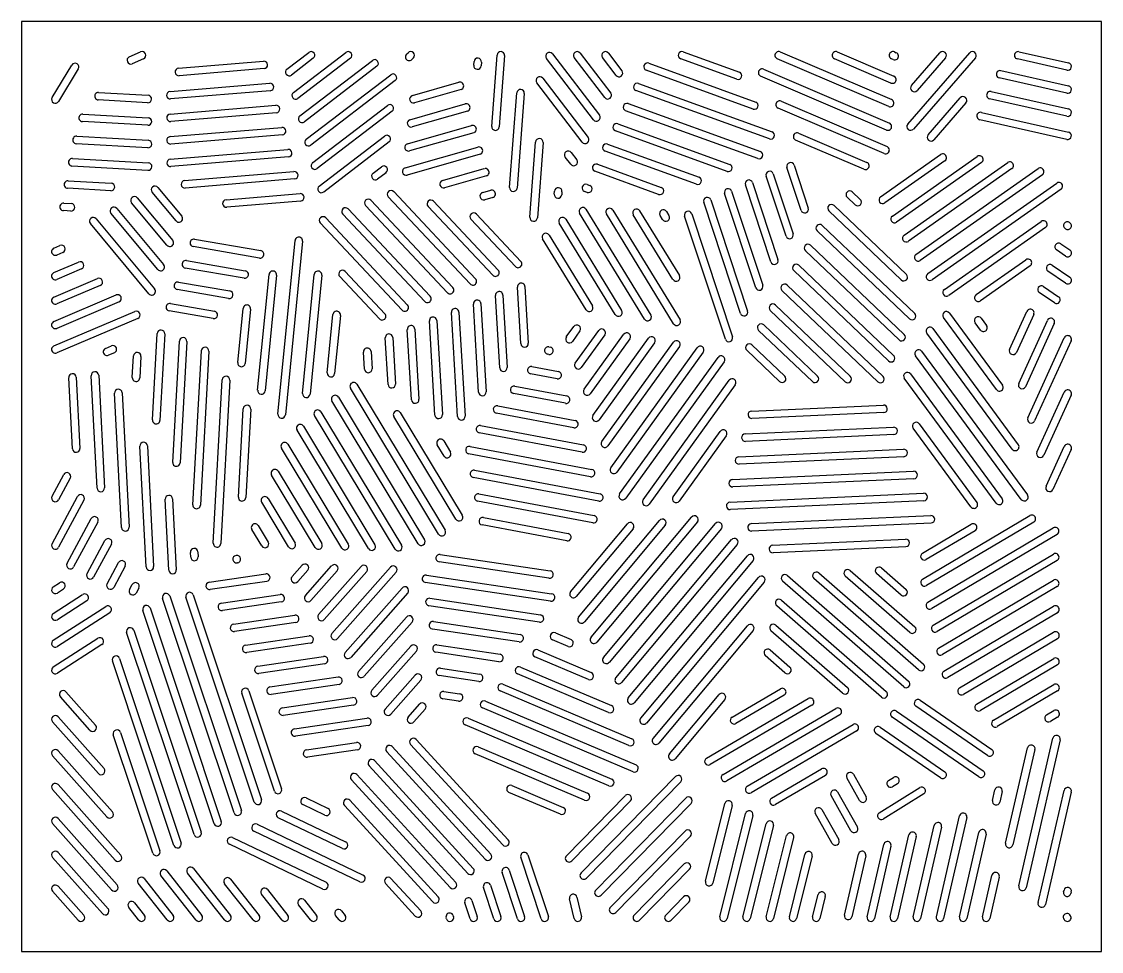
# Model space of a CAD drawing. Header units: inches. Extents: x 0 to 36, y 0 to 31.
import ezdxf

# ---------------------------------------------------------------- set-up
doc = ezdxf.new("R2010")
doc.units = ezdxf.units.IN
doc.layers.add('PROFILE', color=1, linetype='Continuous')
doc.layers.add('SLOTS', color=3, linetype='Continuous')

msp = doc.modelspace()

# ---------------------------------------------------------------- linework, layer by layer
at = {"layer": 'PROFILE'}
msp.add_lwpolyline([(0, 0), (36, 0), (36, 31), (0, 31)], close=True, dxfattribs=at)
at = {"layer": 'SLOTS'}
for p, q in [((3.59, 29.825), (3.966, 29.99)), ((8.846, 29.417), (9.574, 29.974)), ((9.061, 28.637), (10.809, 29.974)), ((12.833, 29.911), (12.885, 29.963)), ((15.672, 27.507), (15.852, 29.884)), ((17.697, 29.923), (19.263, 27.877)), ((18.621, 29.951), (19.64, 28.619)), ((19.565, 29.951), (20.017, 29.36)), ((22.06, 29.993), (23.93, 29.314)), ((25.29, 29.99), (29.008, 28.398)), ((27.195, 29.99), (29.084, 29.181)), ((29.1, 29.99), (29.16, 29.964)), ((29.542, 27.583), (31.609, 29.957)), ((29.667, 28.869), (30.614, 29.957)), ((33.253, 29.997), (34.903, 29.624)), ((1.018, 28.467), (1.676, 29.55)), ((4.066, 29.76), (3.69, 29.596)), ((5.234, 29.446), (8.068, 29.681)), ((9.726, 29.776), (8.998, 29.219)), ((10.961, 29.776), (9.213, 28.439)), ((9.275, 27.857), (11.695, 29.708)), ((13.063, 29.787), (13.011, 29.735)), ((15.074, 29.543), (15.083, 29.666)), ((15.333, 29.647), (15.323, 29.524)), ((16.101, 29.866), (15.921, 27.488)), ((19.064, 27.725), (17.499, 29.771)), ((19.441, 28.467), (18.422, 29.799)), ((19.818, 29.208), (19.366, 29.799)), ((20.909, 29.612), (24.475, 28.319)), ((23.845, 29.079), (21.974, 29.757)), ((28.909, 28.168), (25.192, 29.76)), ((28.985, 28.951), (27.097, 29.76)), ((29.061, 29.734), (29.001, 29.76)), ((31.797, 29.793), (29.73, 27.419)), ((30.803, 29.793), (29.855, 28.705)), ((34.847, 29.38), (33.198, 29.753)), ((1.89, 29.42), (1.232, 28.337)), ((8.089, 29.432), (5.254, 29.197)), ((11.847, 29.509), (9.427, 27.659)), ((9.49, 27.077), (12.305, 29.23)), ((24.39, 28.084), (20.824, 29.377)), ((28.833, 27.384), (24.639, 29.181)), ((24.737, 29.411), (28.931, 27.614)), ((32.649, 29.364), (34.903, 28.855)), ((4.948, 28.67), (8.271, 28.945)), ((12.457, 29.031), (9.642, 26.878)), ((13.028, 28.532), (14.582, 28.975)), ((18.687, 26.984), (17.175, 28.96)), ((17.374, 29.112), (18.886, 27.136)), ((20.566, 28.939), (25.019, 27.323)), ((34.847, 28.611), (32.594, 29.121)), ((2.568, 28.638), (4.216, 28.545)), ((8.291, 28.696), (4.969, 28.42)), ((14.651, 28.735), (13.096, 28.291)), ((16.27, 25.47), (16.509, 28.623)), ((16.758, 28.604), (16.519, 25.452)), ((24.934, 27.088), (20.481, 28.704)), ((30.224, 27.224), (31.296, 28.456)), ((32.326, 28.669), (34.903, 28.086)), ((4.202, 28.295), (2.554, 28.389)), ((4.951, 27.917), (8.473, 28.209)), ((9.705, 26.297), (12.202, 28.207)), ((12.947, 27.729), (14.793, 28.256)), ((20.224, 28.265), (24.629, 26.667)), ((28.757, 26.601), (25.222, 28.115)), ((25.32, 28.345), (28.855, 26.831)), ((31.485, 28.292), (30.412, 27.06)), ((34.847, 27.842), (32.271, 28.425)), ((2.041, 27.917), (4.219, 27.794)), ((8.494, 27.96), (4.972, 27.668)), ((12.354, 28.009), (9.856, 26.098)), ((14.862, 28.015), (13.016, 27.489)), ((24.543, 26.432), (20.138, 28.03)), ((34.847, 27.074), (31.947, 27.729)), ((32.002, 27.973), (34.903, 27.317)), ((4.205, 27.544), (2.027, 27.667)), ((4.955, 27.165), (8.676, 27.473)), ((12.867, 26.926), (15.005, 27.536)), ((19.881, 27.591), (23.607, 26.24)), ((1.837, 27.177), (4.223, 27.042)), ((8.696, 27.224), (4.976, 26.916)), ((9.919, 25.517), (12.099, 27.184)), ((15.073, 27.296), (12.935, 26.686)), ((23.522, 26.005), (19.796, 27.356)), ((28.081, 26.075), (25.805, 27.05)), ((25.903, 27.279), (28.179, 26.305)), ((4.209, 26.793), (1.823, 26.928)), ((4.958, 26.413), (8.878, 26.738)), ((12.251, 26.986), (10.071, 25.318)), ((12.786, 26.123), (15.216, 26.816)), ((16.947, 24.476), (17.137, 26.985)), ((17.386, 26.966), (17.196, 24.457)), ((22.5, 25.578), (19.453, 26.683)), ((19.538, 26.918), (22.585, 25.813)), ((1.694, 26.434), (4.226, 26.291)), ((8.899, 26.489), (4.979, 26.164)), ((15.285, 26.576), (12.855, 25.883)), ((18.31, 26.243), (18.125, 26.485)), ((18.323, 26.637), (18.508, 26.395)), ((28.637, 25.158), (30.64, 26.565)), ((30.783, 26.361), (28.78, 24.954)), ((29.03, 24.518), (31.86, 26.506)), ((32.004, 26.302), (29.174, 24.314)), ((29.424, 23.878), (32.875, 26.302)), ((4.212, 26.041), (1.68, 26.185)), ((5.436, 25.7), (9.08, 26.002)), ((11.717, 25.948), (11.997, 26.162)), ((12.149, 25.963), (11.869, 25.749)), ((14.035, 25.7), (15.427, 26.097)), ((21.239, 25.237), (19.11, 26.009)), ((19.196, 26.244), (21.324, 25.472)), ((25.06, 25.925), (25.723, 23.925)), ((25.991, 24.705), (25.517, 26.136)), ((25.754, 26.215), (26.228, 24.784)), ((33.018, 26.097), (29.568, 23.674)), ((29.818, 23.238), (33.889, 26.098)), ((1.55, 25.691), (2.986, 25.61)), ((9.101, 25.753), (5.457, 25.451)), ((15.496, 25.856), (14.104, 25.459)), ((18.853, 25.571), (18.94, 25.54)), ((24.366, 25.635), (25.217, 23.066)), ((25.485, 23.847), (24.823, 25.846)), ((34.032, 25.893), (29.961, 23.034)), ((30.211, 22.598), (34.511, 25.618)), ((2.972, 25.36), (1.536, 25.442)), ((5.148, 24.353), (4.351, 25.309)), ((4.543, 25.469), (5.34, 24.513)), ((6.817, 25.062), (9.283, 25.266)), ((12.405, 25.33), (15.133, 22.424)), ((15.372, 25.301), (15.639, 25.377)), ((17.757, 25.246), (17.765, 25.348)), ((18.014, 25.329), (18.006, 25.228)), ((18.854, 25.305), (18.768, 25.336)), ((24.474, 22.129), (23.435, 25.266)), ((23.672, 25.344), (24.711, 22.208)), ((24.98, 22.988), (24.129, 25.556)), ((27.696, 25.323), (27.961, 25.071)), ((34.655, 25.414), (30.355, 22.394)), ((1.406, 24.948), (1.655, 24.934)), ((4.846, 23.545), (3.665, 24.961)), ((3.857, 25.121), (5.038, 23.705)), ((9.304, 25.017), (6.838, 24.813)), ((14.195, 21.962), (11.465, 24.871)), ((11.647, 25.042), (14.377, 22.133)), ((14.951, 22.253), (12.223, 25.159)), ((13.735, 25.009), (15.889, 22.714)), ((15.707, 25.137), (15.44, 25.06)), ((23.968, 21.27), (22.741, 24.976)), ((22.978, 25.054), (24.206, 21.349)), ((27.086, 24.868), (29.499, 22.57)), ((27.789, 24.889), (27.524, 25.142)), ((1.641, 24.685), (1.392, 24.699)), ((4.544, 22.736), (2.979, 24.612)), ((3.171, 24.773), (4.736, 22.896)), ((13.44, 21.671), (10.707, 24.583)), ((10.889, 24.754), (13.622, 21.842)), ((15.706, 22.543), (13.553, 24.838)), ((15.163, 24.583), (16.644, 23.005)), ((20.765, 21.082), (18.603, 24.612)), ((18.816, 24.742), (20.979, 21.212)), ((21.739, 20.928), (19.498, 24.587)), ((19.711, 24.717), (21.952, 21.059)), ((21.717, 22.4), (20.393, 24.561)), ((20.606, 24.692), (21.93, 22.53)), ((21.369, 24.403), (21.288, 24.536)), ((21.501, 24.667), (21.583, 24.534)), ((23.463, 20.412), (22.104, 24.514)), ((22.341, 24.593), (23.7, 20.49)), ((29.327, 22.389), (26.913, 24.687)), ((4.241, 21.927), (2.293, 24.264)), ((2.484, 24.424), (4.433, 22.088)), ((12.684, 21.38), (9.957, 24.286)), ((10.139, 24.457), (12.866, 21.551)), ((16.462, 22.834), (14.981, 24.412)), ((19.792, 21.235), (17.926, 24.281)), ((18.14, 24.411), (20.005, 21.366)), ((26.695, 24.205), (29.776, 21.271)), ((30.765, 22.071), (33.995, 24.34)), ((34.139, 24.135), (30.908, 21.866)), ((34.932, 24.305), (34.945, 24.296)), ((17.584, 23.883), (19.032, 21.519)), ((29.603, 21.089), (26.523, 24.024)), ((34.805, 24.09), (34.791, 24.099)), ((1.076, 23.447), (1.278, 23.533)), ((7.93, 23.117), (5.72, 23.499)), ((5.763, 23.745), (7.973, 23.363)), ((8.545, 17.915), (9.117, 23.705)), ((9.366, 23.681), (8.794, 17.891)), ((18.818, 21.389), (17.371, 23.752)), ((26.304, 23.541), (29.425, 20.569)), ((34.645, 23.593), (34.945, 23.388)), ((1.376, 23.303), (1.174, 23.217)), ((29.253, 20.388), (26.132, 23.36)), ((31.823, 21.897), (33.479, 23.061)), ((34.805, 23.182), (34.504, 23.387)), ((1.076, 22.632), (1.902, 22.984)), ((2, 22.753), (1.174, 22.402)), ((7.417, 22.444), (5.453, 22.784)), ((5.496, 23.03), (7.459, 22.691)), ((28.902, 19.686), (25.741, 22.697)), ((25.914, 22.878), (29.074, 19.867)), ((33.623, 22.856), (31.966, 21.692)), ((34.358, 22.881), (34.945, 22.48)), ((1.076, 21.817), (2.527, 22.434)), ((7.87, 18.713), (8.252, 22.572)), ((8.5, 22.548), (8.119, 18.688)), ((9.367, 18.602), (9.759, 22.569)), ((10.007, 22.545), (9.616, 18.577)), ((11.928, 21.089), (10.607, 22.497)), ((10.789, 22.668), (12.111, 21.26)), ((34.805, 22.274), (34.217, 22.675)), ((2.625, 22.204), (1.174, 21.587)), ((6.903, 21.772), (5.186, 22.069)), ((5.228, 22.315), (6.945, 22.019)), ((16.644, 20.263), (16.533, 22.149)), ((16.783, 22.164), (16.894, 20.278)), ((28.547, 18.989), (25.35, 22.033)), ((25.523, 22.214), (28.719, 19.17)), ((34.434, 21.618), (33.929, 21.963)), ((34.07, 22.169), (34.575, 21.825)), ((1.076, 21.002), (3.151, 21.885)), ((3.249, 21.655), (1.174, 20.772)), ((4.961, 21.601), (6.432, 21.346)), ((15.941, 19.453), (15.799, 21.866)), ((16.048, 21.881), (16.19, 19.468)), ((1.076, 20.187), (3.776, 21.336)), ((6.389, 21.1), (4.919, 21.354)), ((7.207, 19.631), (7.386, 21.44)), ((7.635, 21.415), (7.456, 19.606)), ((14.533, 17.833), (14.329, 21.301)), ((14.579, 21.315), (14.783, 17.847)), ((15.237, 18.643), (15.064, 21.584)), ((15.313, 21.598), (15.487, 18.657)), ((27.455, 18.993), (24.96, 21.37)), ((25.132, 21.551), (27.627, 19.174)), ((30.932, 21.283), (32.7, 18.879)), ((32.938, 20.073), (33.515, 21.34)), ((3.874, 21.106), (1.174, 19.957)), ((10.188, 19.288), (10.38, 21.23)), ((10.629, 21.205), (10.437, 19.264)), ((13.779, 17.882), (13.595, 21.018)), ((13.844, 21.033), (14.029, 17.896)), ((24.741, 20.887), (26.535, 19.178)), ((32.499, 18.731), (30.731, 21.135)), ((31.97, 20.717), (31.79, 20.961)), ((31.991, 21.109), (32.171, 20.865)), ((33.742, 21.236), (33.165, 19.969)), ((33.242, 18.931), (34.201, 21.037)), ((34.429, 20.934), (33.47, 18.828)), ((4.364, 17.719), (4.522, 20.599)), ((4.772, 20.585), (4.613, 17.706)), ((12.998, 18.392), (12.86, 20.735)), ((13.11, 20.75), (13.247, 18.407)), ((18.161, 20.485), (18.412, 20.833)), ((18.615, 20.686), (18.364, 20.339)), ((18.457, 19.613), (19.242, 20.702)), ((19.445, 20.556), (18.66, 19.467)), ((18.754, 18.741), (20.072, 20.571)), ((26.363, 18.997), (24.569, 20.706)), ((33.028, 16.745), (30.182, 20.616)), ((30.383, 20.764), (33.23, 16.893)), ((2.799, 20.105), (2.995, 20.188)), ((5.037, 16.305), (5.259, 20.349)), ((5.509, 20.335), (5.286, 16.292)), ((12.217, 18.902), (12.125, 20.452)), ((12.375, 20.467), (12.466, 18.917)), ((20.275, 20.425), (18.956, 18.595)), ((19.05, 17.869), (20.902, 20.44)), ((21.105, 20.294), (19.252, 17.723)), ((19.346, 16.997), (21.732, 20.309)), ((21.935, 20.163), (19.549, 16.851)), ((24.351, 20.223), (25.443, 19.182)), ((33.546, 17.79), (34.761, 20.457)), ((34.989, 20.354), (33.774, 17.686)), ((3.093, 19.958), (2.897, 19.875)), ((3.69, 19.133), (3.73, 19.852)), ((3.979, 19.838), (3.94, 19.12)), ((5.71, 14.891), (5.993, 20.026)), ((6.242, 20.012), (5.96, 14.878)), ((11.435, 19.412), (11.402, 19.984)), ((11.651, 19.999), (11.685, 19.427)), ((17.578, 19.904), (17.535, 19.912)), ((17.581, 20.158), (17.624, 20.15)), ((19.642, 16.125), (22.525, 20.126)), ((22.728, 19.98), (19.845, 15.979)), ((19.938, 15.253), (23.219, 19.806)), ((25.271, 19.001), (24.178, 20.042)), ((33.33, 15.069), (29.805, 19.862)), ((30.007, 20.01), (33.531, 15.217)), ((17.012, 19.502), (17.902, 19.334)), ((23.422, 19.66), (20.141, 15.107)), ((1.695, 16.757), (1.572, 19.128)), ((1.822, 19.141), (1.945, 16.77)), ((2.514, 15.444), (2.32, 19.195)), ((2.57, 19.208), (2.764, 15.457)), ((17.855, 19.088), (16.965, 19.257)), ((32.489, 14.946), (29.429, 19.108)), ((29.63, 19.256), (32.691, 15.094)), ((6.391, 13.609), (6.691, 19.059)), ((6.94, 19.046), (6.64, 13.596)), ((13.903, 13.913), (10.964, 18.779)), ((11.178, 18.908), (14.117, 14.042)), ((16.442, 18.847), (18.179, 18.518)), ((20.721, 15.057), (23.592, 19.041)), ((23.795, 18.895), (20.924, 14.911)), ((3.333, 14.13), (3.101, 18.613)), ((3.351, 18.625), (3.583, 14.143)), ((10.56, 18.481), (13.434, 13.722)), ((18.132, 18.273), (16.396, 18.601)), ((33.851, 16.648), (34.761, 18.648)), ((34.989, 18.544), (34.078, 16.545)), ((7.226, 15.147), (7.389, 18.093)), ((7.638, 18.079), (7.476, 15.133)), ((13.22, 13.593), (10.346, 18.351)), ((15.873, 18.191), (18.456, 17.703)), ((24.337, 18.015), (28.733, 18.215)), ((12.454, 13.41), (9.764, 17.865)), ((9.978, 17.994), (12.668, 13.539)), ((14.478, 14.41), (12.411, 17.834)), ((12.625, 17.963), (14.692, 14.54)), ((18.409, 17.457), (15.826, 17.945)), ((28.744, 17.965), (24.348, 17.765)), ((11.566, 13.429), (9.182, 17.378)), ((9.396, 17.507), (11.78, 13.558)), ((18.686, 16.641), (15.257, 17.29)), ((15.303, 17.535), (18.733, 16.887)), ((21.72, 15.161), (23.288, 17.337)), ((24.125, 17.254), (29.067, 17.479)), ((31.649, 14.822), (29.723, 17.442)), ((29.924, 17.59), (31.851, 14.97)), ((14.072, 17.018), (14.297, 16.644)), ((23.491, 17.191), (21.923, 15.015)), ((29.079, 17.23), (24.137, 17.005)), ((4.152, 12.817), (3.944, 16.843)), ((4.193, 16.856), (4.402, 12.83)), ((10.679, 13.448), (8.665, 16.783)), ((8.879, 16.912), (10.893, 13.577)), ((14.083, 16.515), (13.858, 16.889)), ((18.963, 15.826), (14.905, 16.593)), ((14.951, 16.839), (19.01, 16.071)), ((23.914, 16.494), (29.402, 16.744)), ((34.155, 15.507), (34.761, 16.838)), ((34.989, 16.734), (34.383, 15.403)), ((29.414, 16.494), (23.925, 16.244)), ((1.015, 15.176), (1.403, 15.897)), ((9.791, 13.467), (8.335, 15.878)), ((8.549, 16.007), (10.005, 13.597)), ((15.1, 16.047), (19.287, 15.256)), ((23.702, 15.734), (29.737, 16.008)), ((1.623, 15.779), (1.235, 15.058)), ((19.24, 15.01), (15.053, 15.802)), ((29.748, 15.759), (23.713, 15.484)), ((1.015, 13.594), (1.86, 15.164)), ((15.248, 15.256), (19.088, 14.53)), ((23.618, 14.979), (30.072, 15.273)), ((2.08, 15.046), (1.235, 13.475)), ((4.909, 12.71), (4.786, 15.074)), ((5.036, 15.087), (5.158, 12.723)), ((8.903, 13.486), (8.005, 14.973)), ((8.219, 15.102), (9.117, 13.616)), ((19.042, 14.284), (15.202, 15.01)), ((30.083, 15.023), (23.629, 14.729)), ((1.515, 12.939), (2.317, 14.431)), ((15.397, 14.465), (18.219, 13.931)), ((18.985, 10.472), (22.339, 14.478)), ((24.329, 14.261), (30.311, 14.533)), ((30.037, 12.409), (33.618, 14.529)), ((2.538, 14.313), (1.735, 12.821)), ((8.008, 13.518), (7.676, 14.068)), ((7.89, 14.198), (8.222, 13.647)), ((18.173, 13.685), (15.35, 14.219)), ((18.302, 11.993), (20.196, 14.255)), ((20.387, 14.094), (18.494, 11.832)), ((18.571, 11.146), (21.267, 14.366)), ((21.459, 14.206), (18.763, 10.985)), ((22.53, 14.317), (19.177, 10.311)), ((19.399, 9.798), (23.137, 14.263)), ((23.329, 14.102), (19.59, 9.637)), ((30.322, 14.283), (24.34, 14.011)), ((30.035, 13.28), (31.661, 14.242)), ((33.745, 14.314), (30.164, 12.194)), ((30.215, 11.643), (34.396, 14.118)), ((2.182, 12.598), (2.775, 13.698)), ((19.813, 9.124), (23.667, 13.728)), ((25.04, 13.542), (29.474, 13.744)), ((31.788, 14.027), (30.162, 13.064)), ((34.523, 13.903), (30.342, 11.428)), ((2.995, 13.579), (2.402, 12.479)), ((23.859, 13.567), (20.004, 8.963)), ((29.485, 13.494), (25.052, 13.292)), ((2.85, 12.256), (3.232, 12.965)), ((5.637, 13.145), (5.629, 13.304)), ((5.879, 13.317), (5.887, 13.158)), ((7.15, 13.198), (7.157, 13.199)), ((17.581, 12.442), (13.917, 12.991)), ((13.954, 13.238), (17.618, 12.69)), ((20.227, 8.45), (24.197, 13.192)), ((24.389, 13.032), (20.418, 8.289)), ((30.393, 10.877), (34.398, 13.248)), ((34.526, 13.033), (30.52, 10.661)), ((3.452, 12.846), (3.07, 12.137)), ((7.193, 12.952), (7.186, 12.951)), ((9.017, 12.494), (9.354, 12.874)), ((9.541, 12.709), (9.205, 12.328)), ((9.46, 11.862), (10.335, 12.853)), ((10.523, 12.688), (9.648, 11.697)), ((9.903, 11.231), (11.317, 12.832)), ((11.505, 12.666), (10.091, 11.065)), ((10.346, 10.599), (12.299, 12.811)), ((12.487, 12.645), (10.534, 10.434)), ((26.58, 12.617), (30.067, 9.576)), ((27.624, 12.701), (29.778, 10.823)), ((28.669, 12.785), (29.488, 12.071)), ((1.057, 12.159), (1.264, 12.293)), ((6.252, 12.309), (8.141, 12.586)), ((8.177, 12.338), (6.288, 12.061)), ((17.635, 11.676), (13.46, 12.301)), ((13.497, 12.548), (17.672, 11.923)), ((20.64, 7.776), (24.567, 12.466)), ((24.759, 12.306), (20.832, 7.615)), ((29.409, 8.823), (25.371, 12.344)), ((25.535, 12.532), (29.573, 9.012)), ((29.903, 9.387), (26.415, 12.428)), ((29.613, 10.635), (27.46, 12.513)), ((29.324, 11.882), (28.504, 12.597)), ((30.57, 10.11), (34.401, 12.378)), ((1.057, 11.267), (2.036, 11.898)), ((1.4, 12.082), (1.193, 11.949)), ((3.6, 12.067), (3.689, 12.232)), ((3.909, 12.113), (3.82, 11.948)), ((5.717, 11.888), (7.996, 5.06)), ((6.658, 11.61), (8.623, 11.898)), ((10.789, 9.968), (12.686, 12.115)), ((12.873, 11.95), (10.976, 9.802)), ((34.528, 12.163), (30.698, 9.895)), ((2.171, 11.688), (1.193, 11.057)), ((7.089, 4.619), (4.702, 11.771)), ((4.939, 11.85), (7.326, 4.698)), ((7.759, 4.981), (5.48, 11.809)), ((8.659, 11.651), (6.694, 11.363)), ((17.265, 10.973), (13.577, 11.525)), ((13.614, 11.772), (17.302, 11.22)), ((28.664, 8.477), (25.174, 11.521)), ((25.338, 11.709), (28.828, 8.666)), ((1.057, 10.375), (2.808, 11.503)), ((2.943, 11.293), (1.193, 10.165)), ((6.419, 4.257), (4.045, 11.37)), ((4.282, 11.45), (6.656, 4.336)), ((7.064, 10.912), (9.105, 11.211)), ((30.748, 9.344), (34.403, 11.508)), ((34.531, 11.293), (30.875, 9.129)), ((9.141, 10.964), (7.1, 10.664)), ((11.232, 9.336), (12.831, 11.147)), ((13.019, 10.981), (11.419, 9.171)), ((13.731, 10.996), (16.627, 10.563)), ((21.054, 7.102), (24.199, 10.859)), ((25.148, 10.88), (27.534, 8.799)), ((1.057, 9.483), (2.544, 10.441)), ((5.749, 3.895), (3.502, 10.629)), ((3.739, 10.708), (5.986, 3.975)), ((7.469, 10.213), (9.587, 10.524)), ((16.59, 10.316), (13.694, 10.749)), ((17.797, 10.617), (18.317, 10.396)), ((24.391, 10.698), (21.246, 6.941)), ((27.37, 8.611), (24.984, 10.691)), ((31.274, 8.784), (34.406, 10.638)), ((2.679, 10.231), (1.193, 9.273)), ((9.624, 10.276), (7.506, 9.966)), ((11.675, 8.705), (12.977, 10.179)), ((13.847, 10.221), (15.952, 9.905)), ((18.219, 10.166), (17.699, 10.387)), ((34.533, 10.423), (31.401, 8.568)), ((3.263, 9.766), (5.316, 3.613)), ((7.875, 9.514), (10.069, 9.836)), ((13.164, 10.013), (11.862, 8.539)), ((15.915, 9.658), (13.81, 9.973)), ((18.896, 9.065), (17.116, 9.819)), ((17.214, 10.05), (18.993, 9.295)), ((25.451, 9.289), (24.794, 9.862)), ((24.959, 10.05), (25.615, 9.477)), ((31.837, 8.246), (34.409, 9.768)), ((5.079, 3.534), (3.026, 9.687)), ((10.106, 9.589), (7.912, 9.267)), ((13.964, 9.445), (15.277, 9.248)), ((16.631, 9.482), (19.67, 8.193)), ((34.536, 9.553), (31.965, 8.03)), ((8.281, 8.816), (10.551, 9.149)), ((12.118, 8.073), (13.122, 9.211)), ((13.31, 9.045), (12.305, 7.908)), ((15.24, 9.001), (13.927, 9.197)), ((19.572, 7.963), (16.534, 9.252)), ((1.479, 8.656), (2.467, 7.542)), ((7.576, 8.689), (8.666, 5.422)), ((10.588, 8.902), (8.317, 8.569)), ((14.081, 8.669), (14.603, 8.591)), ((20.249, 6.862), (15.951, 8.684)), ((16.049, 8.914), (20.346, 7.092)), ((23.687, 7.813), (25.299, 8.756)), ((32.401, 7.708), (34.411, 8.898)), ((34.539, 8.683), (32.528, 7.493)), ((2.28, 7.376), (1.292, 8.49)), ((8.429, 5.342), (7.338, 8.609)), ((8.687, 8.117), (11.033, 8.462)), ((14.566, 8.344), (14.044, 8.422)), ((15.466, 8.347), (20.484, 6.219)), ((21.597, 6.582), (23.253, 8.56)), ((23.445, 8.4), (21.789, 6.422)), ((22.833, 6.445), (26.225, 8.429)), ((25.425, 8.54), (23.813, 7.597)), ((29.956, 8.377), (32.346, 6.735)), ((11.07, 8.214), (8.723, 7.87)), ((12.891, 7.815), (13.268, 8.243)), ((13.455, 8.077), (13.078, 7.65)), ((20.386, 5.989), (15.369, 8.117)), ((26.351, 8.213), (22.959, 6.229)), ((23.385, 5.899), (27.15, 8.102)), ((29.166, 8.01), (32.059, 6.023)), ((32.205, 6.529), (29.815, 8.171)), ((34.171, 7.884), (34.414, 8.028)), ((2.561, 5.93), (1.032, 7.653)), ((1.218, 7.819), (2.748, 6.096)), ((9.093, 7.419), (11.515, 7.774)), ((14.884, 7.779), (19.676, 5.747)), ((27.277, 7.886), (23.511, 5.683)), ((24.195, 5.504), (27.719, 7.565)), ((31.917, 5.817), (29.025, 7.804)), ((34.541, 7.813), (34.299, 7.669)), ((4.375, 3.276), (3.058, 7.222)), ((3.295, 7.301), (4.612, 3.355)), ((11.552, 7.527), (9.129, 7.172)), ((19.579, 5.517), (14.786, 7.549)), ((27.845, 7.349), (24.321, 5.288)), ((30.638, 5.785), (28.478, 7.27)), ((28.619, 7.476), (30.78, 5.991)), ((9.498, 6.72), (11.163, 6.965)), ((16.041, 3.548), (12.969, 6.9)), ((13.153, 7.069), (16.225, 3.716)), ((33.246, 2.181), (34.386, 7.106)), ((34.629, 7.05), (33.49, 2.124)), ((2.841, 4.484), (1.032, 6.523)), ((1.218, 6.689), (3.028, 4.65)), ((11.199, 6.717), (9.535, 6.473)), ((15.458, 3.074), (12.174, 6.659)), ((12.358, 6.827), (15.642, 3.243)), ((18.771, 5.044), (15.123, 6.592)), ((15.221, 6.822), (18.869, 5.275)), ((32.807, 3.608), (33.541, 6.783)), ((33.785, 6.727), (33.05, 3.552)), ((14.875, 2.6), (11.584, 6.192)), ((11.768, 6.361), (15.059, 2.769)), ((11.179, 5.894), (14.476, 2.295)), ((18.651, 2.618), (21.798, 5.831)), ((25.005, 5.109), (26.673, 6.085)), ((26.8, 5.869), (25.131, 4.893)), ((27.939, 5.033), (27.517, 5.783)), ((27.735, 5.905), (28.157, 5.155)), ((28.907, 5.7), (29.072, 5.802)), ((1.218, 5.56), (3.309, 3.204)), ((14.292, 2.126), (10.994, 5.725)), ((16.346, 5.53), (18.061, 4.802)), ((21.977, 5.656), (18.83, 2.443)), ((28.596, 4.623), (29.945, 5.462)), ((29.204, 5.59), (29.039, 5.487)), ((3.122, 3.039), (1.032, 5.394)), ((9.483, 5.119), (10.218, 4.767)), ((17.963, 4.572), (16.249, 5.299)), ((18.162, 3.19), (20.123, 5.192)), ((19.14, 2.046), (22.142, 5.11)), ((27.647, 4.023), (26.987, 5.194)), ((27.205, 5.317), (27.865, 4.145)), ((30.077, 5.249), (28.728, 4.411)), ((32.367, 5.036), (32.448, 5.386)), ((32.692, 5.33), (32.61, 4.979)), ((33.887, 1.625), (34.753, 5.368)), ((34.997, 5.312), (34.131, 1.569)), ((10.11, 4.542), (9.375, 4.893)), ((13.709, 1.653), (10.761, 4.869)), ((10.946, 5.038), (13.893, 1.821)), ((20.301, 5.017), (18.34, 3.015)), ((22.321, 4.935), (19.319, 1.871)), ((22.8, 2.34), (23.445, 4.929)), ((23.688, 4.868), (23.043, 2.279)), ((26.676, 4.729), (27.241, 3.726)), ((1.218, 4.43), (3.185, 2.214)), ((10.694, 3.43), (8.559, 4.452)), ((8.667, 4.678), (10.802, 3.656)), ((23.278, 1.155), (24.134, 4.593)), ((24.377, 4.532), (23.52, 1.095)), ((27.023, 3.603), (26.458, 4.606)), ((30.497, 1.153), (31.268, 4.516)), ((31.511, 4.46), (30.74, 1.097)), ((2.998, 2.048), (1.032, 4.264)), ((11.278, 2.319), (7.743, 4.012)), ((7.851, 4.237), (11.386, 2.545)), ((19.63, 1.473), (22.118, 4.014)), ((24.051, 1.155), (24.824, 4.257)), ((25.066, 4.196), (24.293, 1.095)), ((29.727, 1.153), (30.426, 4.199)), ((30.669, 4.143), (29.971, 1.097)), ((31.266, 1.153), (31.911, 3.967)), ((7.034, 3.796), (10.153, 2.304)), ((22.297, 3.839), (19.808, 1.298)), ((24.824, 1.155), (25.497, 3.859)), ((25.74, 3.798), (25.066, 1.095)), ((28.958, 1.153), (29.583, 3.882)), ((29.827, 3.826), (29.201, 1.097)), ((32.155, 3.911), (31.51, 1.097)), ((1.218, 3.3), (2.883, 1.424)), ((10.045, 2.078), (6.926, 3.571)), ((27.432, 1.21), (27.898, 3.244)), ((28.188, 1.153), (28.741, 3.565)), ((28.985, 3.51), (28.432, 1.097)), ((2.696, 1.259), (1.032, 3.134)), ((17.325, 1.086), (16.644, 3.137)), ((16.881, 3.216), (17.562, 1.164)), ((20.424, 1.212), (22.093, 2.917)), ((25.596, 1.155), (26.115, 3.236)), ((26.358, 3.176), (25.839, 1.095)), ((28.142, 3.188), (27.676, 1.154)), ((5.811, 1.048), (4.64, 2.529)), ((4.837, 2.684), (6.007, 1.202)), ((6.766, 1.048), (5.531, 2.611)), ((5.728, 2.766), (6.962, 1.202)), ((16.535, 1.086), (16.021, 2.632)), ((16.258, 2.71), (16.772, 1.164)), ((22.272, 2.742), (20.603, 1.038)), ((32.035, 1.153), (32.352, 2.535)), ((1.218, 2.17), (2.072, 1.208)), ((4.855, 1.048), (3.888, 2.271)), ((4.084, 2.426), (5.051, 1.202)), ((7.722, 1.048), (6.766, 2.258)), ((6.962, 2.413), (7.918, 1.202)), ((13.125, 1.179), (12.131, 2.264)), ((12.315, 2.433), (13.31, 1.348)), ((15.636, 2.205), (15.982, 1.164)), ((32.596, 2.479), (32.279, 1.097)), ((1.885, 1.042), (1.032, 2.004)), ((8.678, 1.048), (8, 1.905)), ((8.197, 2.06), (8.874, 1.202)), ((15.744, 1.086), (15.399, 2.126)), ((18.516, 1.808), (18.663, 1.152)), ((21.474, 1.212), (22.069, 1.82)), ((26.369, 1.155), (26.553, 1.892)), ((26.796, 1.831), (26.612, 1.095)), ((34.74, 1.985), (34.753, 2.04)), ((34.997, 1.984), (34.984, 1.928)), ((3.899, 1.048), (3.571, 1.463)), ((3.767, 1.618), (4.095, 1.202)), ((9.634, 1.048), (9.235, 1.552)), ((9.431, 1.707), (9.83, 1.202)), ((14.954, 1.086), (14.776, 1.62)), ((15.014, 1.699), (15.191, 1.164)), ((18.419, 1.098), (18.272, 1.754)), ((22.247, 1.645), (21.653, 1.038)), ((10.589, 1.048), (10.469, 1.199)), ((10.666, 1.354), (10.785, 1.202)), ((14.164, 1.086), (14.154, 1.115)), ((14.391, 1.194), (14.401, 1.164)), ((34.938, 1.228), (34.951, 1.215)), ((34.779, 1.035), (34.765, 1.047))]:
    msp.add_line(p, q, dxfattribs=at)
for centre, start, end in [((4.016, 29.875), -66.4096, 113.5904), ((9.65, 29.875), -52.5888, 127.4112), ((10.885, 29.875), -52.5888, 127.4112), ((12.922, 29.823), -224.7407, -44.7407), ((12.974, 29.875), -44.7407, 135.2593), ((15.977, 29.875), -4.3327, 175.6673), ((17.598, 29.847), 37.4193, 217.4193), ((18.521, 29.875), 37.4193, 217.4193), ((19.466, 29.875), 37.4193, 217.4193), ((22.017, 29.875), 70.0636, 250.0636), ((25.241, 29.875), 66.8112, 246.8112), ((27.146, 29.875), 66.8112, 246.8112), ((29.05, 29.875), 66.8112, 246.8112), ((29.111, 29.849), -113.1888, 66.8112), ((30.709, 29.875), -41.0512, 138.9488), ((31.703, 29.875), -41.0512, 138.9488), ((33.225, 29.875), 77.2679, 257.2679), ((1.783, 29.485), -31.2841, 148.7159), ((3.64, 29.711), 113.5904, 293.5904), ((8.079, 29.556), -85.2595, 94.7405), ((11.771, 29.608), -52.5888, 127.4112), ((15.199, 29.534), 175.6673, 355.6673), ((15.208, 29.657), -4.3327, 175.6673), ((20.866, 29.495), 70.0636, 250.0636), ((34.875, 29.502), -102.7321, 77.2679), ((5.244, 29.321), 94.7405, 274.7405), ((8.922, 29.318), -232.5888, -52.5888), ((12.381, 29.131), -52.5888, 127.4112), ((17.274, 29.036), 37.4193, 217.4193), ((19.918, 29.284), -142.5807, 37.4193), ((23.888, 29.197), 250.0636, 430.0636), ((24.688, 29.296), 66.8112, 246.8112), ((29.034, 29.066), -113.1888, 66.8112), ((32.622, 29.242), 77.2679, 257.2679), ((8.281, 28.82), -85.2595, 94.7405), ((14.616, 28.855), -74.0775, 105.9225), ((20.524, 28.821), 70.0636, 250.0636), ((29.761, 28.787), 138.9488, 318.9488), ((34.875, 28.733), -102.7321, 77.2679), ((1.125, 28.402), 148.7159, 328.7159), ((2.561, 28.514), 86.7563, 266.7563), ((4.209, 28.42), -93.2437, 86.7563), ((4.958, 28.545), 94.7405, 274.7405), ((9.137, 28.538), -232.5888, -52.5888), ((13.062, 28.412), -254.0775, -74.0775), ((16.633, 28.613), -4.3327, 175.6673), ((19.541, 28.543), -142.5807, 37.4193), ((31.391, 28.374), -41.0512, 138.9488), ((32.298, 28.547), 77.2679, 257.2679), ((8.483, 28.085), -85.2595, 94.7405), ((12.278, 28.108), -52.5888, 127.4112), ((14.828, 28.135), -74.0775, 105.9225), ((20.181, 28.147), 70.0636, 250.0636), ((24.432, 28.201), 250.0636, 430.0636), ((25.271, 28.23), 66.8112, 246.8112), ((28.958, 28.283), -113.1888, 66.8112), ((34.875, 27.964), -102.7321, 77.2679), ((2.034, 27.792), 86.7563, 266.7563), ((4.212, 27.669), -93.2437, 86.7563), ((4.962, 27.793), 94.7405, 274.7405), ((9.351, 27.758), -232.5888, -52.5888), ((12.982, 27.609), -254.0775, -74.0775), ((19.163, 27.801), -142.5807, 37.4193), ((31.974, 27.851), 77.2679, 257.2679), ((8.686, 27.349), -85.2595, 94.7405), ((15.039, 27.416), -74.0775, 105.9225), ((15.797, 27.497), 175.6673, 355.6673), ((19.838, 27.474), 70.0636, 250.0636), ((28.882, 27.499), -113.1888, 66.8112), ((29.636, 27.501), 138.9488, 318.9488), ((1.83, 27.053), 86.7563, 266.7563), ((4.216, 26.917), -93.2437, 86.7563), ((4.965, 27.04), 94.7405, 274.7405), ((9.566, 26.978), -232.5888, -52.5888), ((12.175, 27.085), -52.5888, 127.4112), ((17.261, 26.976), -4.3327, 175.6673), ((18.786, 27.06), -142.5807, 37.4193), ((24.977, 27.206), 250.0636, 430.0636), ((25.854, 27.165), 66.8112, 246.8112), ((30.318, 27.142), 138.9488, 318.9488), ((34.875, 27.196), -102.7321, 77.2679), ((8.888, 26.613), -85.2595, 94.7405), ((12.901, 26.806), -254.0775, -74.0775), ((15.25, 26.696), -74.0775, 105.9225), ((18.224, 26.561), 37.4193, 217.4193), ((19.496, 26.8), 70.0636, 250.0636), ((24.586, 26.55), 250.0636, 430.0636), ((28.806, 26.716), -113.1888, 66.8112), ((1.687, 26.31), 86.7563, 266.7563), ((4.219, 26.166), -93.2437, 86.7563), ((4.969, 26.288), 94.7405, 274.7405), ((9.78, 26.198), -232.5888, -52.5888), ((18.409, 26.319), -142.5807, 37.4193), ((25.636, 26.176), 18.3272, 198.3272), ((28.13, 26.19), -113.1888, 66.8112), ((30.712, 26.463), -54.9164, 125.0836), ((31.932, 26.404), -54.9164, 125.0836), ((32.946, 26.2), -54.9164, 125.0836), ((9.091, 25.877), -85.2595, 94.7405), ((11.793, 25.849), -232.5888, -52.5888), ((12.073, 26.062), -52.5888, 127.4112), ((12.821, 26.003), -254.0775, -74.0775), ((15.462, 25.976), -74.0775, 105.9225), ((19.153, 26.127), 70.0636, 250.0636), ((23.564, 26.123), 250.0636, 430.0636), ((24.942, 25.885), 18.3272, 198.3272), ((33.961, 25.996), -54.9164, 125.0836), ((1.543, 25.566), 86.7563, 266.7563), ((2.979, 25.485), -93.2437, 86.7563), ((5.447, 25.575), 94.7405, 274.7405), ((14.069, 25.579), -254.0775, -74.0775), ((18.81, 25.453), 70.0636, 250.0636), ((22.543, 25.695), 250.0636, 430.0636), ((24.248, 25.595), 18.3272, 198.3272), ((34.583, 25.516), -54.9164, 125.0836), ((4.447, 25.389), 39.8295, 219.8295), ((9.293, 25.142), -85.2595, 94.7405), ((9.995, 25.418), -232.5888, -52.5888), ((12.314, 25.244), 43.1839, 223.1839), ((15.406, 25.181), -254.0775, -74.0775), ((15.673, 25.257), -74.0775, 105.9225), ((16.395, 25.461), 175.6673, 355.6673), ((17.882, 25.237), 175.6673, 355.6673), ((17.89, 25.338), -4.3327, 175.6673), ((18.897, 25.422), 250.0636, 430.0636), ((21.282, 25.355), 250.0636, 430.0636), ((23.554, 25.305), 18.3272, 198.3272), ((27.61, 25.232), 46.392, 226.392), ((1.399, 24.823), 86.7563, 266.7563), ((1.648, 24.809), -93.2437, 86.7563), ((3.761, 25.041), 39.8295, 219.8295), ((6.828, 24.937), 94.7405, 274.7405), ((11.556, 24.956), 43.1839, 223.1839), ((13.644, 24.924), 43.1839, 223.1839), ((22.86, 25.015), 18.3272, 198.3272), ((27, 24.778), 46.392, 226.392), ((27.875, 24.98), -133.608, 46.392), ((28.709, 25.056), 125.0836, 305.0836), ((3.075, 24.692), 39.8295, 219.8295), ((5.244, 24.433), -140.1705, 39.8295), ((10.048, 24.371), 43.1839, 223.1839), ((10.798, 24.668), 43.1839, 223.1839), ((15.072, 24.498), 43.1839, 223.1839), ((18.71, 24.677), 31.4889, 211.4889), ((19.605, 24.652), 31.4889, 211.4889), ((20.5, 24.627), 31.4889, 211.4889), ((21.395, 24.601), 31.4889, 211.4889), ((21.476, 24.469), -148.5111, 31.4889), ((22.222, 24.554), 18.3272, 198.3272), ((26.11, 24.745), -161.6728, 18.3272), ((29.102, 24.416), 125.0836, 305.0836), ((2.389, 24.344), 39.8295, 219.8295), ((17.071, 24.466), 175.6673, 355.6673), ((18.033, 24.346), 31.4889, 211.4889), ((26.609, 24.114), 46.392, 226.392), ((34.067, 24.237), -54.9164, 125.0836), ((34.862, 24.202), 55.6906, 235.6906), ((34.875, 24.193), -124.3094, 55.6906), ((9.242, 23.693), -5.6409, 174.3591), ((17.477, 23.817), 31.4889, 211.4889), ((25.604, 23.886), -161.6728, 18.3272), ((29.496, 23.776), 125.0836, 305.0836), ((1.125, 23.332), 113.0513, 293.0513), ((1.327, 23.418), -66.9487, 113.0513), ((4.942, 23.625), -140.1705, 39.8295), ((5.742, 23.622), 80.1897, 260.1897), ((26.218, 23.451), 46.392, 226.392), ((34.574, 23.49), 55.6906, 235.6906), ((7.952, 23.24), 260.1897, 440.1897), ((25.098, 23.027), -161.6728, 18.3272), ((29.889, 23.136), 125.0836, 305.0836), ((33.551, 22.958), -54.9164, 125.0836), ((34.875, 23.285), -124.3094, 55.6906), ((1.951, 22.869), -66.9487, 113.0513), ((4.64, 22.816), -140.1705, 39.8295), ((5.474, 22.907), 80.1897, 260.1897), ((7.438, 22.568), 260.1897, 440.1897), ((8.376, 22.56), -5.6409, 174.3591), ((9.883, 22.557), -5.6409, 174.3591), ((10.698, 22.583), 43.1839, 223.1839), ((15.798, 22.629), 223.1839, 403.1839), ((16.553, 22.92), 223.1839, 403.1839), ((25.827, 22.787), 46.392, 226.392), ((34.287, 22.778), 55.6906, 235.6906), ((1.125, 22.517), 113.0513, 293.0513), ((2.576, 22.319), -66.9487, 113.0513), ((15.042, 22.338), 223.1839, 403.1839), ((21.824, 22.465), -148.5111, 31.4889), ((29.413, 22.479), -133.608, 46.392), ((30.283, 22.496), 125.0836, 305.0836), ((34.875, 22.377), -124.3094, 55.6906), ((4.337, 22.007), -140.1705, 39.8295), ((5.207, 22.192), 80.1897, 260.1897), ((6.924, 21.895), 260.1897, 440.1897), ((14.286, 22.047), 223.1839, 403.1839), ((15.923, 21.874), 3.3674, 183.3674), ((16.658, 22.156), 3.3674, 183.3674), ((24.593, 22.168), -161.6728, 18.3272), ((25.437, 22.124), 46.392, 226.392), ((30.836, 21.968), 125.0836, 305.0836), ((34, 22.066), 55.6906, 235.6906), ((1.125, 21.702), 113.0513, 293.0513), ((3.2, 21.77), -66.9487, 113.0513), ((4.94, 21.477), 80.1897, 260.1897), ((13.531, 21.756), 223.1839, 403.1839), ((15.189, 21.591), 3.3674, 183.3674), ((31.894, 21.795), 125.0836, 305.0836), ((34.505, 21.722), -124.3094, 55.6906), ((3.825, 21.221), -66.9487, 113.0513), ((6.41, 21.223), 260.1897, 440.1897), ((7.511, 21.427), -5.6409, 174.3591), ((10.504, 21.217), -5.6409, 174.3591), ((12.019, 21.175), 223.1839, 403.1839), ((12.775, 21.466), 223.1839, 403.1839), ((14.454, 21.308), 3.3674, 183.3674), ((18.925, 21.454), -148.5111, 31.4889), ((19.899, 21.3), -148.5111, 31.4889), ((24.087, 21.31), -161.6728, 18.3272), ((25.046, 21.46), 46.392, 226.392), ((29.689, 21.18), -133.608, 46.392), ((30.832, 21.209), 36.3278, 216.3278), ((33.629, 21.288), -24.4864, 155.5136), ((1.125, 20.887), 113.0513, 293.0513), ((13.719, 21.025), 3.3674, 183.3674), ((18.513, 20.759), -35.7781, 144.2219), ((20.872, 21.147), -148.5111, 31.4889), ((21.846, 20.993), -148.5111, 31.4889), ((24.655, 20.796), 46.392, 226.392), ((31.89, 21.035), 36.3278, 216.3278), ((34.315, 20.986), -24.4864, 155.5136), ((4.647, 20.592), -3.1493, 176.8507), ((12.25, 20.46), 3.3674, 183.3674), ((12.985, 20.743), 3.3674, 183.3674), ((19.343, 20.629), -35.7781, 144.2219), ((20.174, 20.498), -35.7781, 144.2219), ((29.339, 20.478), -133.608, 46.392), ((30.283, 20.69), 36.3278, 216.3278), ((32.07, 20.791), 216.3278, 396.3278), ((34.875, 20.405), -24.4864, 155.5136), ((1.125, 20.072), 113.0513, 293.0513), ((3.044, 20.073), -66.9487, 113.0513), ((5.384, 20.342), -3.1493, 176.8507), ((16.769, 20.27), 183.3674, 363.3674), ((18.263, 20.412), 144.2219, 324.2219), ((21.004, 20.367), -35.7781, 144.2219), ((21.834, 20.236), -35.7781, 144.2219), ((22.626, 20.053), -35.7781, 144.2219), ((23.581, 20.451), -161.6728, 18.3272), ((24.264, 20.133), 46.392, 226.392), ((2.848, 19.99), 113.0513, 293.0513), ((3.855, 19.845), -3.1493, 176.8507), ((6.117, 20.019), -3.1493, 176.8507), ((11.526, 19.991), 3.3674, 183.3674), ((17.558, 20.035), 79.2949, 259.2949), ((17.601, 20.027), 259.2949, 439.2949), ((23.321, 19.733), -35.7781, 144.2219), ((28.988, 19.776), -133.608, 46.392), ((29.906, 19.936), 36.3278, 216.3278), ((33.052, 20.021), -204.4864, -24.4864), ((7.332, 19.618), 174.3591, 354.3591), ((16.065, 19.46), 183.3674, 363.3674), ((16.989, 19.379), 79.2949, 259.2949), ((18.559, 19.54), 144.2219, 324.2219), ((1.697, 19.135), 2.9629, 182.9629), ((2.445, 19.201), 2.9629, 182.9629), ((3.815, 19.127), -183.1493, -3.1493), ((6.815, 19.052), -3.1493, 176.8507), ((10.313, 19.276), 174.3591, 354.3591), ((11.56, 19.42), 183.3674, 363.3674), ((17.878, 19.211), 259.2949, 439.2949), ((23.694, 18.968), -35.7781, 144.2219), ((25.357, 19.092), -133.608, 46.392), ((26.449, 19.088), -133.608, 46.392), ((27.541, 19.083), -133.608, 46.392), ((28.633, 19.079), -133.608, 46.392), ((29.53, 19.182), 36.3278, 216.3278), ((3.226, 18.619), 2.9629, 182.9629), ((11.071, 18.843), 31.1261, 211.1261), ((12.341, 18.91), 183.3674, 363.3674), ((16.419, 18.724), 79.2949, 259.2949), ((18.855, 18.668), 144.2219, 324.2219), ((32.6, 18.805), 216.3278, 396.3278), ((33.356, 18.88), -204.4864, -24.4864), ((34.875, 18.596), -24.4864, 155.5136), ((7.995, 18.701), 174.3591, 354.3591), ((9.491, 18.589), 174.3591, 354.3591), ((10.453, 18.416), 31.1261, 211.1261), ((13.123, 18.399), 183.3674, 363.3674), ((15.362, 18.65), 183.3674, 363.3674), ((18.155, 18.395), 259.2949, 439.2949), ((7.513, 18.086), -3.1493, 176.8507), ((9.871, 17.929), 31.1261, 211.1261), ((12.518, 17.898), 31.1261, 211.1261), ((15.85, 18.068), 79.2949, 259.2949), ((24.343, 17.89), -267.3925, -87.3925), ((28.738, 18.09), -87.3925, 92.6075), ((4.488, 17.712), -183.1493, -3.1493), ((8.67, 17.903), 174.3591, 354.3591), ((13.904, 17.889), 183.3674, 363.3674), ((14.658, 17.84), 183.3674, 363.3674), ((18.432, 17.58), 259.2949, 439.2949), ((19.151, 17.796), 144.2219, 324.2219), ((29.824, 17.516), 36.3278, 216.3278), ((33.66, 17.738), -204.4864, -24.4864), ((9.289, 17.443), 31.1261, 211.1261), ((15.28, 17.412), 79.2949, 259.2949), ((23.39, 17.264), -35.7781, 144.2219), ((29.073, 17.355), -87.3925, 92.6075), ((4.069, 16.85), 2.9629, 182.9629), ((8.772, 16.847), 31.1261, 211.1261), ((13.965, 16.954), 31.1261, 211.1261), ((19.447, 16.924), 144.2219, 324.2219), ((24.131, 17.129), -267.3925, -87.3925), ((1.82, 16.764), -177.0371, 2.9629), ((14.19, 16.58), -148.8739, 31.1261), ((14.928, 16.716), 79.2949, 259.2949), ((18.709, 16.764), 259.2949, 439.2949), ((29.408, 16.619), -87.3925, 92.6075), ((33.129, 16.819), 216.3278, 396.3278), ((33.965, 16.597), -204.4864, -24.4864), ((34.875, 16.786), -24.4864, 155.5136), ((5.162, 16.298), -183.1493, -3.1493), ((23.919, 16.369), -267.3925, -87.3925), ((1.513, 15.838), -28.2919, 151.7081), ((8.442, 15.943), 31.1261, 211.1261), ((15.076, 15.924), 79.2949, 259.2949), ((18.987, 15.948), 259.2949, 439.2949), ((19.743, 16.052), 144.2219, 324.2219), ((29.743, 15.883), -87.3925, 92.6075), ((23.707, 15.609), -267.3925, -87.3925), ((34.269, 15.455), -204.4864, -24.4864), ((1.125, 15.117), -208.2919, -28.2919), ((1.97, 15.105), -28.2919, 151.7081), ((2.639, 15.45), -177.0371, 2.9629), ((4.911, 15.08), 2.9629, 182.9629), ((7.351, 15.14), -183.1493, -3.1493), ((8.112, 15.038), 31.1261, 211.1261), ((15.225, 15.133), 79.2949, 259.2949), ((19.264, 15.133), 259.2949, 439.2949), ((20.04, 15.18), 144.2219, 324.2219), ((21.822, 15.088), 144.2219, 324.2219), ((30.078, 15.148), -87.3925, 92.6075), ((33.431, 15.143), 216.3278, 396.3278), ((5.835, 14.884), -183.1493, -3.1493), ((20.822, 14.984), 144.2219, 324.2219), ((23.623, 14.854), -267.3925, -87.3925), ((31.75, 14.896), 216.3278, 396.3278), ((32.59, 15.02), 216.3278, 396.3278), ((2.428, 14.372), -28.2919, 151.7081), ((14.585, 14.475), -148.8739, 31.1261), ((15.373, 14.342), 79.2949, 259.2949), ((19.065, 14.407), 259.2949, 439.2949), ((21.363, 14.286), -39.9355, 140.0645), ((22.434, 14.397), -39.9355, 140.0645), ((30.317, 14.408), -87.3925, 92.6075), ((33.681, 14.422), -59.3733, 120.6267), ((3.458, 14.137), -177.0371, 2.9629), ((7.783, 14.133), 31.1261, 211.1261), ((14.01, 13.977), -148.8739, 31.1261), ((20.292, 14.175), -39.9355, 140.0645), ((23.233, 14.183), -39.9355, 140.0645), ((24.335, 14.136), -267.3925, -87.3925), ((31.724, 14.135), -59.3733, 120.6267), ((34.459, 14.011), -59.3733, 120.6267), ((2.885, 13.639), -28.2919, 151.7081), ((13.327, 13.657), -148.8739, 31.1261), ((18.196, 13.808), 259.2949, 439.2949), ((23.763, 13.647), -39.9355, 140.0645), ((29.479, 13.619), -87.3925, 92.6075), ((1.125, 13.534), -208.2919, -28.2919), ((5.754, 13.311), 2.9629, 182.9629), ((6.516, 13.603), -183.1493, -3.1493), ((8.115, 13.583), -148.8739, 31.1261), ((9.01, 13.551), -148.8739, 31.1261), ((9.898, 13.532), -148.8739, 31.1261), ((10.786, 13.513), -148.8739, 31.1261), ((11.673, 13.494), -148.8739, 31.1261), ((12.561, 13.474), -148.8739, 31.1261), ((25.046, 13.417), -267.3925, -87.3925), ((3.342, 12.906), -28.2919, 151.7081), ((5.762, 13.152), -177.0371, 2.9629), ((7.168, 13.075), -261.6548, -81.6548), ((7.175, 13.076), -81.6548, 98.3452), ((13.936, 13.114), 81.4872, 261.4872), ((24.293, 13.112), -39.9355, 140.0645), ((30.098, 13.172), -239.3733, -59.3733), ((34.462, 13.141), -59.3733, 120.6267), ((1.625, 12.88), -208.2919, -28.2919), ((4.277, 12.823), -177.0371, 2.9629), ((5.033, 12.717), -177.0371, 2.9629), ((9.447, 12.791), -41.4502, 138.5498), ((10.429, 12.77), -41.4502, 138.5498), ((11.411, 12.749), -41.4502, 138.5498), ((12.393, 12.728), -41.4502, 138.5498), ((17.6, 12.566), 261.4872, 441.4872), ((26.498, 12.523), 48.9119, 228.9119), ((27.542, 12.607), 48.9119, 228.9119), ((28.587, 12.691), 48.9119, 228.9119), ((1.332, 12.188), -57.2042, 122.7958), ((2.292, 12.538), -208.2919, -28.2919), ((2.96, 12.197), -208.2919, -28.2919), ((3.799, 12.172), -28.2919, 151.7081), ((6.27, 12.185), -261.6548, -81.6548), ((8.159, 12.462), -81.6548, 98.3452), ((9.111, 12.411), -221.4502, -41.4502), ((13.479, 12.424), 81.4872, 261.4872), ((24.663, 12.386), -39.9355, 140.0645), ((25.453, 12.438), 48.9119, 228.9119), ((30.101, 12.302), -239.3733, -59.3733), ((34.464, 12.27), -59.3733, 120.6267), ((1.125, 12.054), -237.2042, -57.2042), ((2.104, 11.793), -57.2042, 122.7958), ((3.71, 12.008), -208.2919, -28.2919), ((4.82, 11.811), 18.4564, 198.4564), ((5.599, 11.848), 18.4564, 198.4564), ((8.641, 11.775), -81.6548, 98.3452), ((12.779, 12.032), -41.4502, 138.5498), ((17.654, 11.799), 261.4872, 441.4872), ((18.398, 11.912), -219.9355, -39.9355), ((29.406, 11.976), 228.9119, 408.9119), ((2.875, 11.398), -57.2042, 122.7958), ((4.163, 11.41), 18.4564, 198.4564), ((6.676, 11.486), -261.6548, -81.6548), ((9.554, 11.779), -221.4502, -41.4502), ((13.595, 11.649), 81.4872, 261.4872), ((25.256, 11.615), 48.9119, 228.9119), ((30.278, 11.535), -239.3733, -59.3733), ((34.467, 11.4), -59.3733, 120.6267), ((1.125, 11.162), -237.2042, -57.2042), ((9.123, 11.087), -81.6548, 98.3452), ((9.997, 11.148), -221.4502, -41.4502), ((12.925, 11.064), -41.4502, 138.5498), ((17.283, 11.097), 261.4872, 441.4872), ((7.082, 10.788), -261.6548, -81.6548), ((13.712, 10.873), 81.4872, 261.4872), ((18.667, 11.065), -219.9355, -39.9355), ((24.295, 10.778), -39.9355, 140.0645), ((25.066, 10.785), 48.9119, 228.9119), ((29.696, 10.729), 228.9119, 408.9119), ((30.456, 10.769), -239.3733, -59.3733), ((2.612, 10.336), -57.2042, 122.7958), ((3.62, 10.668), 18.4564, 198.4564), ((9.605, 10.4), -81.6548, 98.3452), ((10.44, 10.516), -221.4502, -41.4502), ((16.608, 10.439), 261.4872, 441.4872), ((17.748, 10.502), 67.0183, 247.0183), ((19.081, 10.391), -219.9355, -39.9355), ((34.47, 10.53), -59.3733, 120.6267), ((1.125, 10.27), -237.2042, -57.2042), ((7.488, 10.089), -261.6548, -81.6548), ((13.071, 10.096), -41.4502, 138.5498), ((13.829, 10.097), 81.4872, 261.4872), ((18.268, 10.281), 247.0183, 427.0183), ((24.876, 9.956), 48.9119, 228.9119), ((30.634, 10.003), -239.3733, -59.3733), ((3.144, 9.726), 18.4564, 198.4564), ((10.087, 9.713), -81.6548, 98.3452), ((10.883, 9.885), -221.4502, -41.4502), ((15.934, 9.782), 261.4872, 441.4872), ((17.165, 9.935), 67.0183, 247.0183), ((19.495, 9.718), -219.9355, -39.9355), ((34.472, 9.66), -59.3733, 120.6267), ((1.125, 9.378), -237.2042, -57.2042), ((7.893, 9.391), -261.6548, -81.6548), ((13.945, 9.321), 81.4872, 261.4872), ((16.583, 9.367), 67.0183, 247.0183), ((25.533, 9.383), 228.9119, 408.9119), ((29.985, 9.482), 228.9119, 408.9119), ((10.569, 9.025), -81.6548, 98.3452), ((11.326, 9.253), -221.4502, -41.4502), ((13.216, 9.128), -41.4502, 138.5498), ((15.259, 9.124), 261.4872, 441.4872), ((18.945, 9.18), 247.0183, 427.0183), ((19.908, 9.044), -219.9355, -39.9355), ((29.491, 8.917), 228.9119, 408.9119), ((30.812, 9.236), -239.3733, -59.3733), ((1.385, 8.573), 41.5898, 221.5898), ((7.457, 8.649), 18.4564, 198.4564), ((8.299, 8.692), -261.6548, -81.6548), ((11.769, 8.622), -221.4502, -41.4502), ((14.062, 8.545), 81.4872, 261.4872), ((16, 8.799), 67.0183, 247.0183), ((25.362, 8.648), -59.6694, 120.3306), ((27.452, 8.705), 228.9119, 408.9119), ((28.746, 8.572), 228.9119, 408.9119), ((31.337, 8.676), -239.3733, -59.3733), ((34.475, 8.79), -59.3733, 120.6267), ((11.052, 8.338), -81.6548, 98.3452), ((13.362, 8.16), -41.4502, 138.5498), ((14.584, 8.467), 261.4872, 441.4872), ((15.417, 8.232), 67.0183, 247.0183), ((20.322, 8.37), -219.9355, -39.9355), ((23.349, 8.48), -39.9355, 140.0645), ((26.288, 8.321), -59.6694, 120.3306), ((29.886, 8.274), 55.5126, 235.5126), ((8.705, 7.994), -261.6548, -81.6548), ((12.211, 7.99), -221.4502, -41.4502), ((19.621, 8.078), 247.0183, 427.0183), ((27.213, 7.994), -59.6694, 120.3306), ((29.095, 7.907), 55.5126, 235.5126), ((31.901, 8.138), -239.3733, -59.3733), ((34.477, 7.92), -59.3733, 120.6267), ((1.125, 7.736), 41.5898, 221.5898), ((11.534, 7.651), -81.6548, 98.3452), ((12.984, 7.732), -221.4502, -41.4502), ((14.835, 7.664), 67.0183, 247.0183), ((20.736, 7.696), -219.9355, -39.9355), ((23.75, 7.705), -239.6694, -59.6694), ((27.782, 7.457), -59.6694, 120.3306), ((32.464, 7.6), -239.3733, -59.3733), ((34.235, 7.777), -239.3733, -59.3733), ((2.374, 7.459), -138.4102, 41.5898), ((3.176, 7.261), 18.4564, 198.4564), ((9.111, 7.295), -261.6548, -81.6548), ((28.548, 7.373), 55.5126, 235.5126), ((34.507, 7.078), -13.0259, 166.9741), ((11.181, 6.841), -81.6548, 98.3452), ((12.266, 6.743), 42.4963, 222.4963), ((13.061, 6.985), 42.4963, 222.4963), ((20.297, 6.977), 247.0183, 427.0183), ((21.15, 7.022), -219.9355, -39.9355), ((33.663, 6.755), -13.0259, 166.9741), ((1.125, 6.606), 41.5898, 221.5898), ((9.516, 6.597), -261.6548, -81.6548), ((15.172, 6.707), 67.0183, 247.0183), ((21.693, 6.502), -219.9355, -39.9355), ((32.275, 6.632), -124.4874, 55.5126), ((11.676, 6.276), 42.4963, 222.4963), ((20.435, 6.104), 247.0183, 427.0183), ((22.896, 6.337), -239.6694, -59.6694), ((2.654, 6.013), -138.4102, 41.5898), ((11.086, 5.81), 42.4963, 222.4963), ((21.888, 5.743), -44.4066, 135.5934), ((23.448, 5.791), -239.6694, -59.6694), ((26.736, 5.977), -59.6694, 120.3306), ((27.626, 5.844), 29.3789, 209.3789), ((29.138, 5.696), -58.1335, 121.8665), ((30.709, 5.888), -124.4874, 55.5126), ((31.988, 5.92), -124.4874, 55.5126), ((1.125, 5.477), 41.5898, 221.5898), ((8.547, 5.382), 198.4564, 378.4564), ((16.298, 5.415), 67.0183, 247.0183), ((19.627, 5.632), 247.0183, 427.0183), ((24.258, 5.396), -239.6694, -59.6694), ((28.973, 5.594), 121.8665, 301.8665), ((30.011, 5.355), -58.1335, 121.8665), ((32.57, 5.358), -13.0259, 166.9741), ((34.875, 5.34), -13.0259, 166.9741), ((7.877, 5.02), 198.4564, 378.4564), ((9.429, 5.006), 64.4204, 244.4204), ((10.854, 4.954), 42.4963, 222.4963), ((18.82, 5.159), 247.0183, 427.0183), ((20.212, 5.105), -44.4066, 135.5934), ((22.232, 5.023), -44.4066, 135.5934), ((25.068, 5.001), -239.6694, -59.6694), ((27.096, 5.256), 29.3789, 209.3789), ((28.048, 5.094), -150.6211, 29.3789), ((7.207, 4.658), 198.4564, 378.4564), ((8.613, 4.565), 64.4204, 244.4204), ((10.164, 4.654), -115.5796, 64.4204), ((18.012, 4.687), 247.0183, 427.0183), ((23.567, 4.899), -13.995, 166.005), ((24.256, 4.562), -13.995, 166.005), ((26.567, 4.667), 29.3789, 209.3789), ((32.489, 5.007), -193.0259, -13.0259), ((1.125, 4.347), 41.5898, 221.5898), ((2.935, 4.567), -138.4102, 41.5898), ((6.538, 4.297), 198.4564, 378.4564), ((24.945, 4.226), -13.995, 166.005), ((28.662, 4.517), 121.8665, 301.8665), ((31.39, 4.488), -12.9134, 167.0866), ((5.868, 3.935), 198.4564, 378.4564), ((7.797, 4.124), 64.4204, 244.4204), ((22.207, 3.926), -44.4066, 135.5934), ((27.756, 4.084), -150.6211, 29.3789), ((29.705, 3.854), -12.9134, 167.0866), ((30.547, 4.171), -12.9134, 167.0866), ((32.033, 3.939), -12.9134, 167.0866), ((5.198, 3.573), 198.4564, 378.4564), ((6.98, 3.684), 64.4204, 244.4204), ((10.748, 3.543), -115.5796, 64.4204), ((16.133, 3.632), -137.5037, 42.4963), ((25.619, 3.828), -13.995, 166.005), ((27.132, 3.664), -150.6211, 29.3789), ((28.863, 3.538), -12.9134, 167.0866), ((32.928, 3.58), -193.0259, -13.0259), ((1.125, 3.217), 41.5898, 221.5898), ((4.493, 3.315), 198.4564, 378.4564), ((15.55, 3.158), -137.5037, 42.4963), ((16.762, 3.177), 18.3694, 198.3694), ((26.236, 3.206), -13.995, 166.005), ((28.02, 3.216), -12.9134, 167.0866), ((3.215, 3.122), -138.4102, 41.5898), ((18.251, 3.102), -224.4066, -44.4066), ((22.183, 2.829), -44.4066, 135.5934), ((4.739, 2.606), 38.3042, 218.3042), ((5.629, 2.689), 38.3042, 218.3042), ((11.332, 2.432), -115.5796, 64.4204), ((14.967, 2.684), -137.5037, 42.4963), ((16.14, 2.671), 18.3694, 198.3694), ((18.74, 2.53), -224.4066, -44.4066), ((32.474, 2.507), -12.9134, 167.0866), ((1.125, 2.087), 41.5898, 221.5898), ((3.092, 2.131), -138.4102, 41.5898), ((3.986, 2.349), 38.3042, 218.3042), ((6.864, 2.336), 38.3042, 218.3042), ((10.099, 2.191), -115.5796, 64.4204), ((12.223, 2.349), 42.4963, 222.4963), ((14.384, 2.211), -137.5037, 42.4963), ((15.517, 2.165), 18.3694, 198.3694), ((22.921, 2.31), 166.005, 346.005), ((33.368, 2.153), -193.0259, -13.0259), ((8.098, 1.983), 38.3042, 218.3042), ((13.801, 1.737), -137.5037, 42.4963), ((18.394, 1.781), 12.5847, 192.5847), ((19.23, 1.958), -224.4066, -44.4066), ((22.158, 1.732), -44.4066, 135.5934), ((26.674, 1.862), -13.995, 166.005), ((34.862, 1.956), -193.0259, -13.0259), ((34.875, 2.012), -13.0259, 166.9741), ((3.669, 1.541), 38.3042, 218.3042), ((9.333, 1.63), 38.3042, 218.3042), ((14.895, 1.66), 18.3694, 198.3694), ((19.719, 1.386), -224.4066, -44.4066), ((34.009, 1.597), -193.0259, -13.0259), ((1.979, 1.125), -138.4102, 41.5898), ((2.789, 1.342), -138.4102, 41.5898), ((3.997, 1.125), -141.6958, 38.3042), ((4.953, 1.125), -141.6958, 38.3042), ((5.909, 1.125), -141.6958, 38.3042), ((6.864, 1.125), -141.6958, 38.3042), ((7.82, 1.125), -141.6958, 38.3042), ((8.776, 1.125), -141.6958, 38.3042), ((9.732, 1.125), -141.6958, 38.3042), ((10.567, 1.277), 38.3042, 218.3042), ((10.687, 1.125), -141.6958, 38.3042), ((13.218, 1.263), -137.5037, 42.4963), ((14.273, 1.154), 18.3694, 198.3694), ((14.282, 1.125), 198.3694, 378.3694), ((15.073, 1.125), 198.3694, 378.3694), ((15.863, 1.125), 198.3694, 378.3694), ((16.653, 1.125), 198.3694, 378.3694), ((17.443, 1.125), 198.3694, 378.3694), ((18.541, 1.125), 192.5847, 372.5847), ((20.513, 1.125), -224.4066, -44.4066), ((21.563, 1.125), -224.4066, -44.4066), ((23.399, 1.125), 166.005, 346.005), ((24.172, 1.125), 166.005, 346.005), ((24.945, 1.125), 166.005, 346.005), ((25.718, 1.125), 166.005, 346.005), ((26.491, 1.125), 166.005, 346.005), ((27.554, 1.182), -192.9134, -12.9134), ((28.31, 1.125), -192.9134, -12.9134), ((29.079, 1.125), -192.9134, -12.9134), ((29.849, 1.125), -192.9134, -12.9134), ((30.618, 1.125), -192.9134, -12.9134), ((31.388, 1.125), -192.9134, -12.9134), ((32.157, 1.125), -192.9134, -12.9134), ((34.851, 1.138), 46.3726, 226.3726), ((34.865, 1.125), -133.6274, 46.3726)]:
    msp.add_arc(centre, 0.125, start, end, dxfattribs=at)

doc.saveas('drawing.dxf')
